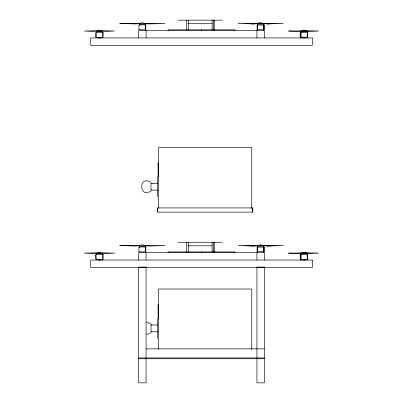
<?xml version="1.0" encoding="UTF-8"?>
<svg xmlns="http://www.w3.org/2000/svg" width="403" height="403" viewBox="0 0 403 403"><rect width="100%" height="100%" fill="white"/><g stroke="black" fill="none" stroke-linecap="round" stroke-linejoin="round"><path stroke-width="0.6" d="M303.323 30.85L288.498 31.001L296.951 31.499L303.53 30.92M303.323 252.953L288.498 253.109L296.951 253.603L303.53 253.024M151.981 189.707L151.669 190.186M151.981 331.397L151.669 331.876M151.12 190.836C138.949 199.46 138.34 174.373 150.918 182.383M151.12 332.525L149.014 333.891L146.536 334.203M143.367 23.288L164.923 23.445L149.039 23.938L143.035 23.51M261.668 23.288L283.223 23.445L267.34 23.938L260.172 23.288L275.637 23.445L267.184 23.938M143.367 245.397L164.923 245.548L149.039 246.047L143.035 245.613M261.668 245.397L283.223 245.548L267.34 246.047L260.172 245.397L275.637 245.548L267.184 246.047M261.003 23.288L253.961 23.938L238.077 23.445L259.633 23.288M261.003 245.397L253.961 246.047L238.077 245.548L259.633 245.397M300.114 31.499L306.683 30.628M300.114 253.603L306.683 252.731M146.536 322.586L149.271 323.005L151.316 324.475M260.409 23.072L245.533 23.445L253.986 23.938M260.409 245.175L245.533 245.548L253.986 246.047M258.958 23.52L259.965 23.51M258.958 245.623L259.965 245.613M178.242 20.15L222.108 20.15M141.594 22.704L143.151 22.704M259.849 22.704L261.416 22.704M187.717 23.701L212.169 23.701M139.257 24.094L145.488 24.094L145.488 30.552M263.743 24.094L257.512 24.094L257.517 30.552M257.713 24.553L257.124 24.553L257.124 30.094L257.713 30.094M263.33 24.553L264.131 24.553L264.131 30.094L263.33 30.094M138.924 25.097L139.715 25.097M145.241 25.097L145.821 25.097L145.654 29.55M138.924 29.55L139.201 29.55M98.715 30.26L100.282 30.26M302.718 30.26L304.91 30.26M303.137 30.85L303.781 30.85M96.388 31.656L102.609 31.656M300.391 31.656L307.247 31.656L307.252 38.109M96.09 32.537L96.09 37.227M98.594 38.109L100.352 38.109M303.474 38.109L304.799 38.109M158.107 176.454L158.107 163.144L158.621 163.144M157.694 183.3L150.994 183.3L150.994 190.105L157.694 190.115M252.777 207.928L157.613 207.928L157.613 212.124L252.777 212.124L252.777 207.928L252.762 212.124M178.242 242.253L222.108 242.253M141.594 244.807L143.151 244.807M259.849 244.807L261.416 244.807M187.717 245.805L212.169 245.805M139.257 246.198L145.488 246.198L145.488 252.656M263.743 246.198L257.512 246.198L257.517 252.656M257.713 246.656L257.124 246.656L257.124 252.197L257.713 252.197M263.33 246.656L264.131 246.656L264.131 252.197L263.33 252.197M138.924 247.2L139.715 247.2M145.241 247.2L145.821 247.2L145.654 251.653M138.924 251.653L139.201 251.653M98.715 252.364L100.282 252.364M302.718 252.364L304.91 252.364M303.137 252.953L303.781 252.953M96.388 253.759L102.609 253.759M300.391 253.759L307.247 253.759L307.252 260.212M96.589 254.641L95.843 254.641L96.09 259.33M102.594 254.641L103.153 254.641M301.248 254.681L300.159 254.681L300.159 259.29L301.248 259.29M98.594 260.212L100.352 260.212M303.474 260.212L304.799 260.212M158.107 318.143L158.107 304.834L158.621 304.834M157.694 324.989L150.994 324.989L150.994 331.795L157.694 331.805M146.072 348.867L264.318 348.867M138.682 357.945L264.318 357.945M138.682 358.761L264.318 358.761M261.335 23.51L262.348 23.52M261.335 245.613L262.348 245.623M304.94 30.648L318.602 31.001L310.149 31.499L305.157 31.076M100.231 30.638L114.502 31.001L106.049 31.499L99.037 30.85M304.94 252.752L318.602 253.109L310.149 253.603L305.157 253.18M100.231 252.741L114.502 253.109L106.049 253.603L99.037 252.953M301.716 30.628L308.285 31.499M301.716 252.731L308.285 253.603M151.669 183.229L152.117 183.954M151.669 324.919L151.981 325.397M158.107 163.144L158.621 176.454M158.107 304.834L158.621 318.143M301.021 31.656L301.021 38.109M301.021 253.759L301.021 260.212M300.789 32.562L300.789 37.202M300.386 31.656L300.386 38.109M300.386 253.759L300.386 260.212M264.318 37.942L264.318 30.552L138.682 30.552L138.682 37.942M264.318 260.046L264.318 252.656L138.682 252.656L138.682 260.046M263.748 24.094L263.748 30.552M263.748 246.198L263.748 252.656M256.928 30.552L256.928 37.942M256.928 252.656L256.928 260.046M251.769 208.346L251.769 147.322L158.621 147.322L158.621 208.346M251.769 349.411L251.769 289.011L158.621 289.011L158.621 349.411M234.904 30.552L234.904 29.822L168.096 29.822L168.096 30.552M234.904 252.656L234.904 251.925L168.096 251.925L168.096 252.656M214.119 20.15L214.119 29.938M214.119 242.253L214.119 252.041M213.837 20.15L213.837 29.938M213.837 242.253L213.837 252.041M212.099 20.15L212.099 29.938M212.099 242.253L212.099 252.041M201.5 29.822L201.5 30.552M201.5 251.925L201.5 252.656M188.322 20.15L188.322 29.938M188.322 242.253L188.322 252.041M186.584 20.15L186.584 29.938M186.584 242.253L186.584 252.041M157.679 176.741L157.679 196.674M157.654 207.928L157.654 212.124M157.679 318.43L157.679 338.364M146.072 30.552L146.072 37.942M146.072 252.656L146.072 260.046M102.614 31.656L102.614 38.109M102.614 253.759L102.614 260.212M99.274 30.628L99.863 30.85L92.851 31.499L84.398 31.001L99.274 30.628M99.274 252.731L99.863 252.953L92.851 253.603L84.398 253.109L99.274 252.731M120.235 23.288L119.777 23.445L135.66 23.938L142.309 23.288L120.235 23.288M120.235 245.397L119.777 245.548L135.66 246.047L142.309 245.397L120.235 245.397M145.785 24.865L138.959 24.865L138.959 29.782L145.785 29.782L145.785 24.865M263.995 25.046L257.275 25.046L257.275 29.6L263.995 29.6L263.995 25.046M103.133 32.406L95.864 32.406L95.864 37.358L103.133 37.358L103.133 32.406M307.489 32.562L300.159 32.578L300.159 37.187L307.489 37.202L307.489 32.562M312.35 37.942L90.65 37.942L90.65 45.332L312.35 45.332L312.35 37.942M145.785 246.968L138.959 246.968L138.959 251.885L145.785 251.885L145.785 246.968M263.995 247.15L257.275 247.15L257.275 251.704L263.995 251.704L263.995 247.15M103.133 254.51L95.864 254.51L95.864 259.461L103.133 259.461L103.133 254.51M307.489 254.666L300.789 254.666L300.789 259.305L307.489 259.305L307.489 254.666M312.35 260.046L90.65 260.046L90.65 267.436L312.35 267.436L312.35 260.046M146.072 267.073L138.682 267.073L138.682 382.85L146.072 382.85L146.072 267.073M264.318 267.073L256.928 267.073L256.928 382.85L264.318 382.85L264.318 267.073"/></g></svg>
